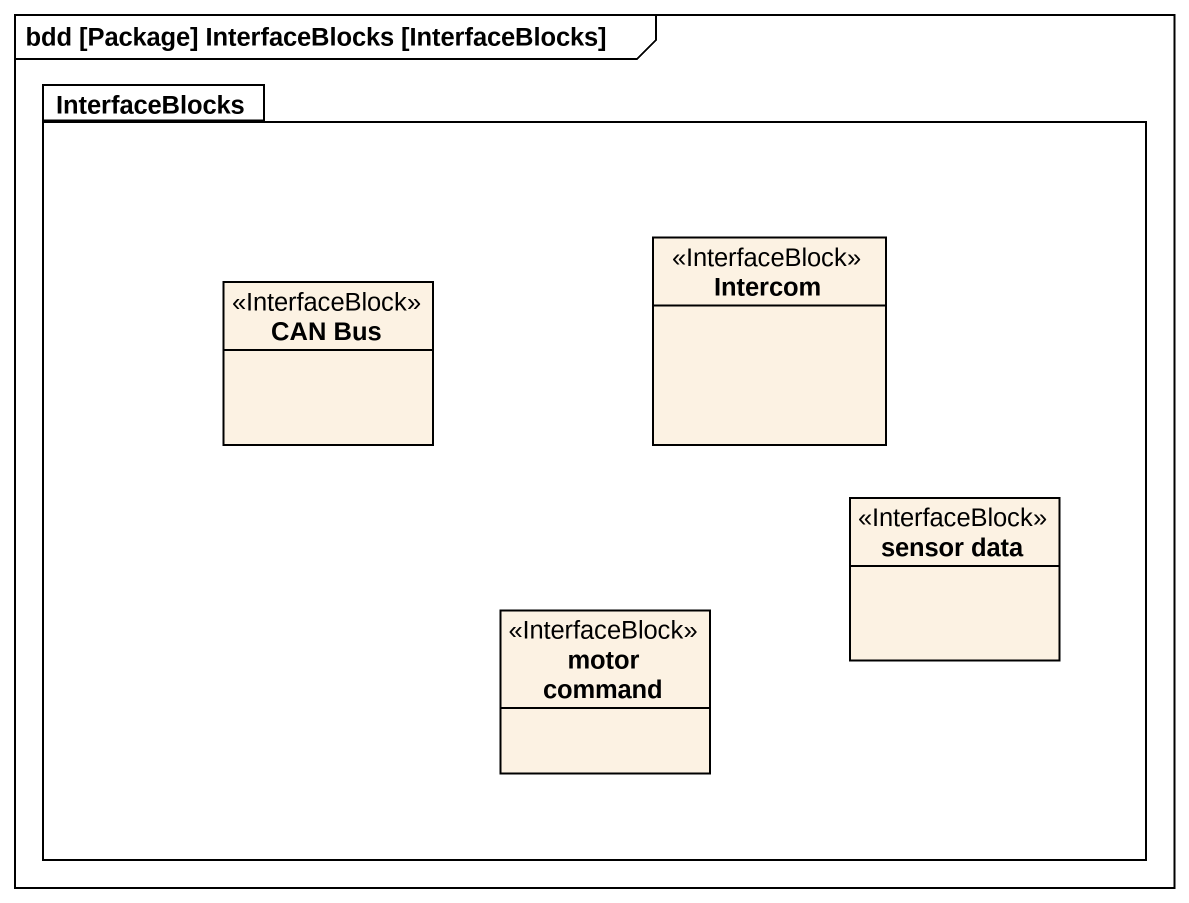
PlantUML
@startuml
mainframe bdd [Package] InterfaceBlocks [InterfaceBlocks]
hide circle
hide empty members
package InterfaceBlocks {
  class "CAN Bus" as CAN_Bus <<InterfaceBlock>>
  class Intercom <<InterfaceBlock>>
  class "sensor data" as sensor_data <<InterfaceBlock>>
  class "motor command" as motor_command <<InterfaceBlock>>
}
@enduml
